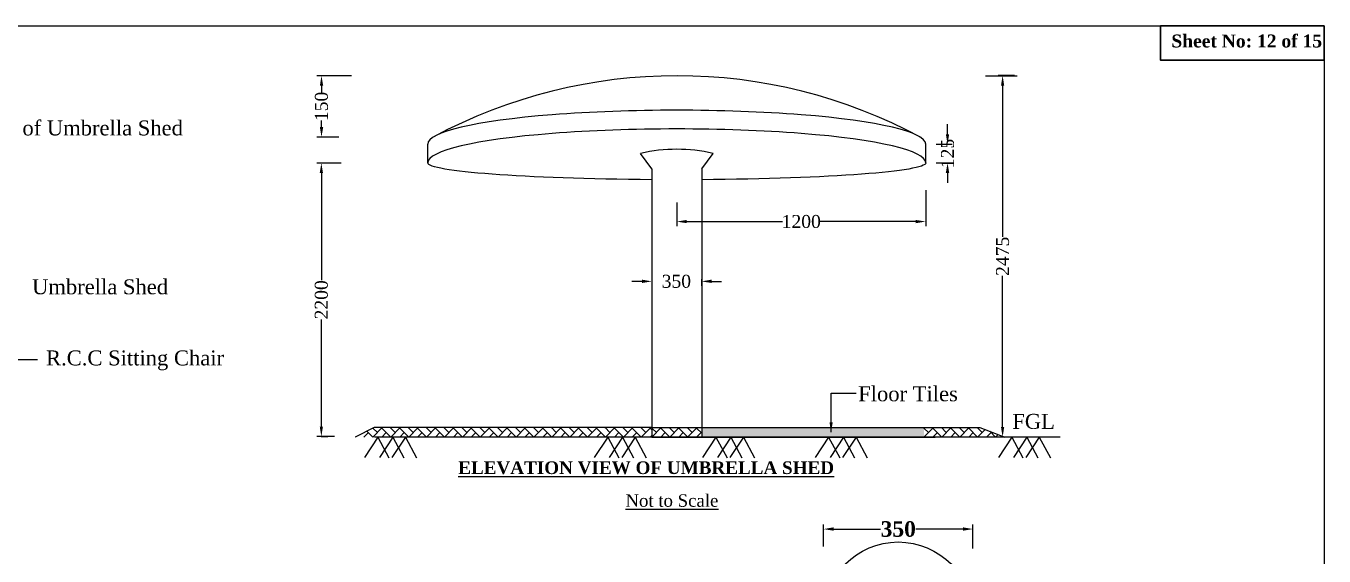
# Model space of a CAD drawing. Header units: metres. Extents: x -1354 to 3686, y -9962 to -7697.
# Drawn here: x 2947.9 to 3052.2, y -7758.9 to -7716.4 of the extents above; entities that cross this region are included whole.
import ezdxf

# ---------------------------------------------------------------- set-up
doc = ezdxf.new("R2010")
doc.units = ezdxf.units.M
doc.layers.add('sheet', color=1, linetype='Continuous', lineweight=15)
doc.styles.add('dim', font='isocp.shx')
doc.styles.get("Standard").update_dxf_attribs({"font": 'times.ttf'})
doc.dimstyles.get("Standard").update_dxf_attribs({"dimtxt": 0.5, "dimasz": 0.4075, "dimexe": 0.364, "dimexo": 0.219, "dimgap": 0.09, "dimtad": 0, "dimdec": 0, "dimlfac": 1000, "dimzin": 0, "dimdsep": 46, "dimtxsty": 'Standard', "dimcen": 0.09, "dimadec": 0, "dimazin": 0, "dimtfac": 1, "dimtdec": 0, "dimtofl": 0, "dimtmove": 0, "dimatfit": 3, "dimfxl": 1, "dimtolj": 1, "dimtzin": 0, "dimarcsym": 0})
doc.dimstyles.new('STANDARD$0', dxfattribs={"dimscale": 0, "dimtxt": 8, "dimasz": 8, "dimexe": 4, "dimexo": 0, "dimgap": 2, "dimtad": 1, "dimdec": 0, "dimzin": 0, "dimdsep": 46, "dimtxsty": 'dim', "dimblk": 'DOTSMALL', "dimcen": 1, "dimclrd": 6, "dimclre": 6, "dimclrt": 256, "dimadec": 0, "dimazin": 0, "dimtfac": 1, "dimtdec": 0, "dimtix": 1, "dimtofl": 0, "dimtmove": 1, "dimatfit": 3, "dimldrblk": 'DOTSMALL', "dimfxl": 6, "dimtolj": 1, "dimtzin": 0, "dimarcsym": 0})

# ---------------------------------------------------------------- blocks, each defined once
blk = doc.blocks.new('*D911')
at = {"layer": 'Defpoints', "color": 0, "lineweight": -3}
for p in [(2973.47, -7727.39), (2971.67, -7749.34), (2972.94, -7749.34)]:
    blk.add_point(p, dxfattribs=at)
at = {"layer": 'sheet', "color": 0, "lineweight": -2}
for p, q in [((2973.25, -7727.39), (2971.31, -7727.39)), ((2971.67, -7728.19), (2971.67, -7736.78)), ((2971.67, -7748.54), (2971.67, -7739.95)), ((2972.72, -7749.34), (2971.31, -7749.34))]:
    blk.add_line(p, q, dxfattribs=at)
at = {"layer": 'sheet', "color": 0, "lineweight": -3}
for points in [[(2971.54, -7728.19), (2971.8, -7728.19), (2971.67, -7727.39)], [(2971.54, -7748.54), (2971.8, -7748.54), (2971.67, -7749.34)]]:
    blk.add_solid(points, dxfattribs=at)
at = {"layer": 'sheet', "color": 0, "lineweight": -3, "insert": (2971.67, -7738.37), "char_height": 0.5, "attachment_point": 5, "rotation": 90}
blk.add_mtext('\\A1;{\\H2.083x;2200}', dxfattribs=at)
blk = doc.blocks.new('*D912')
at = {"layer": 'Defpoints', "color": 0, "lineweight": -3}
for p in [(3026.38, -7720.38), (3027.55, -7720.38), (3030.33, -7749.38)]:
    blk.add_point(p, dxfattribs=at)
at = {"layer": 'sheet', "color": 0, "lineweight": -2}
for p, q in [((3027.33, -7720.38), (3026.02, -7720.38)), ((3026.38, -7721.18), (3026.38, -7733.32)), ((3026.38, -7748.58), (3026.38, -7736.44)), ((3030.11, -7749.38), (3026.02, -7749.38))]:
    blk.add_line(p, q, dxfattribs=at)
at = {"layer": 'sheet', "color": 0, "lineweight": -3}
for points in [[(3026.25, -7721.18), (3026.51, -7721.18), (3026.38, -7720.38)], [(3026.25, -7748.58), (3026.51, -7748.58), (3026.38, -7749.38)]]:
    blk.add_solid(points, dxfattribs=at)
at = {"layer": 'sheet', "color": 0, "lineweight": -3, "insert": (3026.38, -7734.88), "char_height": 0.5, "attachment_point": 5, "rotation": 90}
blk.add_mtext('\\A1;{\\H2.083x;2475}', dxfattribs=at)
blk = doc.blocks.new('*D913')
at = {"layer": 'Defpoints', "color": 0, "lineweight": -3}
for p in [(3020.21, -7729.36), (3000.21, -7730.36), (3020.21, -7732.09)]:
    blk.add_point(p, dxfattribs=at)
at = {"layer": 'sheet', "color": 0, "lineweight": -2}
for p, q in [((3020.21, -7729.58), (3020.21, -7732.45)), ((3000.21, -7730.57), (3000.21, -7732.45)), ((3001.01, -7732.09), (3008.7, -7732.09)), ((3019.41, -7732.09), (3011.72, -7732.09))]:
    blk.add_line(p, q, dxfattribs=at)
at = {"layer": 'sheet', "color": 0, "lineweight": -3}
for points in [[(3001.01, -7731.96), (3001.01, -7732.22), (3000.21, -7732.09)], [(3019.41, -7731.96), (3019.41, -7732.22), (3020.21, -7732.09)]]:
    blk.add_solid(points, dxfattribs=at)
at = {"layer": 'sheet', "color": 0, "lineweight": -3, "insert": (3010.21, -7732.09), "char_height": 0.5, "attachment_point": 5}
blk.add_mtext('\\A1;{\\H2.083x;1200}', dxfattribs=at)
blk = doc.blocks.new('*D914')
at = {"layer": 'Defpoints', "color": 0, "lineweight": -3}
for p in [(3020.82, -7725.88), (3021.96, -7725.88), (3020.82, -7727.38)]:
    blk.add_point(p, dxfattribs=at)
at = {"layer": 'sheet', "color": 0, "lineweight": -2}
for p, q in [((3021.96, -7725.08), (3021.96, -7724.28)), ((3021.04, -7725.88), (3022.32, -7725.88)), ((3021.04, -7727.38), (3022.32, -7727.38)), ((3021.96, -7728.18), (3021.96, -7728.98))]:
    blk.add_line(p, q, dxfattribs=at)
at = {"layer": 'sheet', "color": 0, "lineweight": -3}
for points in [[(3021.82, -7725.08), (3022.09, -7725.08), (3021.96, -7725.88)], [(3021.82, -7728.18), (3022.09, -7728.18), (3021.96, -7727.38)]]:
    blk.add_solid(points, dxfattribs=at)
at = {"layer": 'sheet', "color": 0, "lineweight": -3, "insert": (3021.96, -7726.63), "char_height": 0.5, "attachment_point": 5, "rotation": 90}
blk.add_mtext('\\A1;{\\H2.083x;125}', dxfattribs=at)
blk = doc.blocks.new('*D915')
at = {"layer": 'Defpoints', "color": 0, "lineweight": -3}
for p in [(2998.21, -7736.5), (3002.21, -7736.5), (3002.21, -7736.89)]:
    blk.add_point(p, dxfattribs=at)
at = {"layer": 'sheet', "color": 0, "lineweight": -2}
for p, q in [((2997.41, -7736.89), (2996.61, -7736.89)), ((2998.21, -7736.72), (2998.21, -7737.25)), ((3002.21, -7736.72), (3002.21, -7737.25)), ((3003.01, -7736.89), (3003.81, -7736.89))]:
    blk.add_line(p, q, dxfattribs=at)
at = {"layer": 'sheet', "color": 0, "lineweight": -3}
for points in [[(2997.41, -7736.75), (2997.41, -7737.02), (2998.21, -7736.89)], [(3003.01, -7736.75), (3003.01, -7737.02), (3002.21, -7736.89)]]:
    blk.add_solid(points, dxfattribs=at)
at = {"layer": 'sheet', "color": 0, "lineweight": -3, "insert": (3000.18, -7736.89), "char_height": 0.5, "attachment_point": 5}
blk.add_mtext('\\A1;{\\H2.083x;350}', dxfattribs=at)
blk = doc.blocks.new('*D927')
at = {"layer": 'Defpoints', "color": 0, "lineweight": -3}
for p in [(3024, -7756.77), (3012, -7758.39), (3024, -7758.56)]:
    blk.add_point(p, dxfattribs=at)
at = {"layer": 'sheet', "color": 0, "lineweight": -2}
for p, q in [((3012, -7758.17), (3012, -7756.4)), ((3012.8, -7756.77), (3016.57, -7756.77)), ((3023.2, -7756.77), (3019.42, -7756.77)), ((3024, -7758.34), (3024, -7756.4))]:
    blk.add_line(p, q, dxfattribs=at)
at = {"layer": 'sheet', "color": 0, "lineweight": -3}
for points in [[(3012.8, -7756.63), (3012.8, -7756.9), (3012, -7756.77)], [(3023.2, -7756.63), (3023.2, -7756.9), (3024, -7756.77)]]:
    blk.add_solid(points, dxfattribs=at)
at = {"layer": 'sheet', "color": 0, "lineweight": -3, "insert": (3018, -7756.77), "char_height": 0.5, "attachment_point": 5}
blk.add_mtext('\\A1;{\\fTimes New Roman|b1|i0|c0|p18;\\H2.5x;350}', dxfattribs=at)
blk = doc.blocks.new('*D956')
at = {"layer": 'Defpoints', "color": 0, "lineweight": -3}
for p in [(2971.68, -7720.39), (2974.3, -7720.39), (2973.3, -7725.31)]:
    blk.add_point(p, dxfattribs=at)
at = {"layer": 'sheet', "color": 0, "lineweight": -2}
for p, q in [((2974.08, -7720.39), (2971.32, -7720.39)), ((2971.68, -7721.19), (2971.68, -7721.72)), ((2971.68, -7724.51), (2971.68, -7723.97)), ((2973.08, -7725.31), (2971.32, -7725.31))]:
    blk.add_line(p, q, dxfattribs=at)
at = {"layer": 'sheet', "color": 0, "lineweight": -3}
for points in [[(2971.55, -7721.19), (2971.82, -7721.19), (2971.68, -7720.39)], [(2971.55, -7724.51), (2971.82, -7724.51), (2971.68, -7725.31)]]:
    blk.add_solid(points, dxfattribs=at)
at = {"layer": 'sheet', "color": 0, "lineweight": -3, "insert": (2971.68, -7722.85), "char_height": 0.5, "attachment_point": 5, "rotation": 90}
blk.add_mtext('\\A1;{\\H2.08x;150}', dxfattribs=at)

msp = doc.modelspace()

# ---------------------------------------------------------------- hatches: boundary and pattern name
at = {"layer": 'sheet', "lineweight": -3}
h = msp.add_hatch(dxfattribs=at)
h.set_pattern_fill('AR-HBONE', color=0, scale=0.005, style=0)
h.set_pattern_definition([(45, (2974.37213, -7749.3806), (7e-17, 0.71842), [1.524, -0.508]), (135, (2974.73134, -7749.0214), (7e-17, 0.71842), [1.524, -0.508])])
h.paths.add_polyline_path([(2998.213559, -7748.623233), (2980.40658, -7748.623233), (2980.40658, -7749.380606), (2984.105001, -7749.380606), (2998.213559, -7749.380606)])
h.paths.add_polyline_path([(2980.40658, -7748.623233), (2975.90658, -7748.623233), (2975.90658, -7749.380606), (2975.940699, -7749.380606), (2980.40658, -7749.380606)])
h.paths.add_polyline_path([(2975.90658, -7748.623233), (2974.37213, -7749.380606), (2975.90658, -7749.380606)])
h.paths.add_polyline_path([(2991.418422, -7748.793819), (2991.418422, -7745.820311), (2992.989848, -7745.820311), (2992.989848, -7748.793819)], flags=9)
h = msp.add_hatch(dxfattribs=at)
h.set_pattern_fill('AR-HBONE', color=0, scale=0.005, style=0)
h.set_pattern_definition([(45, (-72068.6225, -79477.04206), (7e-17, 0.7184204897), [1.524, -0.508]), (135, (-72068.2633, -79476.68285), (7e-17, 0.7184204897), [1.524, -0.508])])
h.paths.add_polyline_path([(2993.934793, -7790.337148), (2975.934793, -7790.337148), (2975.934793, -7791.123366), (2993.934793, -7791.123366)])
h.paths.add_polyline_path([(2971.934793, -7790.337148), (2953.934793, -7790.337148), (2953.934793, -7791.123366), (2971.934793, -7791.123366)])
h.paths.add_polyline_path([(3002.213559, -7749.380606), (3020.062181, -7749.380606), (3020.062181, -7748.623233), (3002.213559, -7748.623233)])
h = msp.add_hatch(dxfattribs=at)
h.set_pattern_fill('AR-HBONE', color=0, scale=0.005, style=0)
h.set_pattern_definition([(45, (2998.21356, -7749.3806), (7e-17, 0.71842), [1.524, -0.508]), (135, (2998.57277, -7749.0214), (7e-17, 0.71842), [1.524, -0.508])])
h.paths.add_polyline_path([(2998.213559, -7749.380606), (3002.213559, -7749.380606), (3002.213559, -7748.623233), (2998.213559, -7748.623233)])
h = msp.add_hatch(dxfattribs=at)
h.set_pattern_fill('AR-HBONE', color=0, scale=0.005, style=0)
h.set_pattern_definition([(45, (3020.0622, -7749.3806), (7e-17, 0.71842), [1.524, -0.508]), (135, (3020.4214, -7749.0214), (7e-17, 0.71842), [1.524, -0.508])])
h.paths.add_polyline_path([(3024.562181, -7748.623233), (3020.062181, -7748.623233), (3020.062181, -7749.380606), (3026.569246, -7749.380606)])

# ---------------------------------------------------------------- linework, layer by layer
msp.add_lwpolyline([(3052.193266, -7836.209862), (2879.478321, -7836.209862), (2879.478321, -7716.392574), (3052.193266, -7716.392574)], close=True)
at = {"color": 7, "lineweight": 30, "ltscale": 0.18}
msp.add_lwpolyline([(3052.193266, -7716.392574), (3039.066568, -7716.392574), (3039.066568, -7719.14626), (3052.193266, -7719.14626)], close=True, dxfattribs=at)
at = {"layer": 'sheet', "color": 0, "lineweight": -3}
for p, q in [((3024.993308, -7720.380606), (3027.548722, -7720.380606)), ((2980.211369, -7727.380606), (2980.211369, -7725.880606)), ((2998.213559, -7727.868605), (2997.303963, -7726.622048)), ((3002.213559, -7727.868605), (3003.123154, -7726.622048)), ((3020.213494, -7727.384061), (3020.213494, -7725.884061)), ((2998.213559, -7727.868605), (2998.213559, -7746.87704)), ((3002.213559, -7727.868605), (3002.213559, -7746.87704)), ((2998.213559, -7746.87704), (2998.213559, -7749.380606)), ((3002.213559, -7746.87704), (3002.213559, -7749.380606)), ((3031.009341, -7749.380606), (2984.105001, -7749.380606)), ((2998.213559, -7749.380606), (3002.213559, -7749.380606)), ((3002.213559, -7749.380606), (3020.960859, -7749.380606))]:
    msp.add_line(p, q, dxfattribs=at)
for points in [[(2928.248124, -7757.438939), (2945.844136, -7743.157633), (2948.86329, -7743.157633)], [(2972.716006, -7749.33917), (2971.67003, -7749.380606)], [(2998.213559, -7748.623233), (2975.90658, -7748.623233), (2974.37213, -7749.380606)], [(2976.217406, -7749.380606), (2975.139101, -7751.012067)], [(2984.105001, -7749.380606), (2975.940699, -7749.380606)], [(2976.217406, -7749.380606), (2977.102325, -7751.058213)], [(2977.411294, -7749.380606), (2976.332988, -7751.012067)], [(2978.419218, -7749.380606), (2977.340913, -7751.012067)], [(2977.411294, -7749.380606), (2978.296212, -7751.058213)], [(2978.419218, -7749.380606), (2979.304137, -7751.058213)], [(2994.664054, -7749.380606), (2993.585748, -7751.012067)], [(2994.664054, -7749.380606), (2995.548972, -7751.058213)], [(2995.857941, -7749.380606), (2994.779636, -7751.012067)], [(2996.865866, -7749.380606), (2995.787561, -7751.012067)], [(2995.857941, -7749.380606), (2996.74286, -7751.058213)], [(2996.865866, -7749.380606), (2997.750784, -7751.058213)], [(2998.213559, -7748.623233), (3024.562181, -7748.623233), (3026.569246, -7749.380606)], [(3003.362058, -7749.380606), (3002.283753, -7751.012067)], [(3003.362058, -7749.380606), (3004.246977, -7751.058213)], [(3004.555945, -7749.380606), (3003.47764, -7751.012067)], [(3005.56387, -7749.380606), (3004.485565, -7751.012067)], [(3004.555945, -7749.380606), (3005.440864, -7751.058213)], [(3005.56387, -7749.380606), (3006.448789, -7751.058213)], [(3012.409978, -7749.380606), (3011.331672, -7751.012067)], [(3012.409978, -7749.380606), (3013.294896, -7751.058213)], [(3013.603865, -7749.380606), (3012.52556, -7751.012067)], [(3014.61179, -7749.380606), (3013.533484, -7751.012067)], [(3013.603865, -7749.380606), (3014.488784, -7751.058213)], [(3014.61179, -7749.380606), (3015.496708, -7751.058213)], [(3027.127084, -7749.380606), (3026.048778, -7751.012067)], [(3027.127084, -7749.380606), (3028.012002, -7751.058213)], [(3028.320971, -7749.380606), (3027.242666, -7751.012067)], [(3029.328896, -7749.380606), (3028.25059, -7751.012067)], [(3028.320971, -7749.380606), (3029.20589, -7751.058213)], [(3029.328896, -7749.380606), (3030.213814, -7751.058213)]]:
    msp.add_lwpolyline(points, dxfattribs=at)
msp.add_circle((3017.995986, -7763.806271), 6, dxfattribs=at)
for centre, radius, start, end in [((3000.207921, -7761.705773), 41.315955, 61.69672556, 118.23822985), ((3000.213559, -7739.12622), 12.838227, 76.90094108, 103.09905892)]:
    msp.add_arc(centre, radius, start, end, dxfattribs=at)
for centre in [(3000.211369, -7725.880606), (3000.213559, -7727.380606)]:
    msp.add_ellipse(centre, major_axis=(-20, 0), ratio=0.1362306516, start_param=3.1415926536, end_param=6.2831853072, dxfattribs=at)
at = {"layer": 'sheet', "color": 0, "lineweight": -3, "extrusion": (0, 0, -1)}
for start_param, end_param in [(4.8125564015, 6.2831853072), (3.1415926536, 4.6122215592)]:
    msp.add_ellipse((3000.213559, -7727.380606), major_axis=(-20, 0), ratio=0.0677979597, start_param=start_param, end_param=end_param, dxfattribs=at)

# ---------------------------------------------------------------- texts
at = {"color": 7, "lineweight": 30, "ltscale": 0.18, "insert": (3039.932641, -7717.078043), "char_height": 1.03765426, "width": 37.27220398, "attachment_point": 1}
msp.add_mtext('{\\fTimes New Roman|b1|i0|c0|p18;Sheet No: 12 of 15}', dxfattribs=at)
at = {"layer": 'sheet', "color": 0, "lineweight": -3, "char_height": 1.2, "attachment_point": 1}
for s, insert in [('Boundary of Umbrella Shed ', (2940.063574, -7723.97611)), ('Umbrella Shed', (2948.438332, -7736.725135)), ('R.C.C Sitting Chair', (2949.557841, -7742.433386)), ('Floor Tiles', (3014.780944, -7745.311907)), ('FGL\\P ', (3027.157777, -7747.526722))]:
    msp.add_mtext(s, dxfattribs=dict(at, insert=insert))
at = {"layer": 'sheet', "color": 0, "lineweight": -3, "attachment_point": 1}
for s, insert, char_height, width in [('{\\fTahoma|b0|i0|c0|p34;\\P\\fTimes New Roman|b1|i0|c0|p18;\\H0.9071x;\\LELEVATION VIEW OF UMBRELLA SHED}', (2982.66204, -7749.467286), 1.12, 5694.66848672), ('{\\fTahoma|b0|i0|c0|p34;\\P\\fTimes New Roman|b0|i0|c0|p18;\\H0.5183x;   \\H0.8334x;   \\L Not to Scale}', (2993.218737, -7750.119563), 2.31516731, 8542.00273008)]:
    msp.add_mtext(s, dxfattribs=dict(at, insert=insert, char_height=char_height, width=width))

# ---------------------------------------------------------------- dimensions: what is measured, and where the dimension line sits
at = {"layer": 'sheet', "color": 0, "lineweight": -3}
for base, p1, p2, text, override, picture, middle in [((2971.682728, -7720.389825), (2973.298368, -7725.306915), (2974.296053, -7720.389825), '{\\H2.08x;150}', {"dimscale": 1, "dimtxt": 0.5, "dimasz": 0.8, "dimexe": 0.364, "dimexo": 0.219, "dimgap": 0.09, "dimtad": 0, "dimlfac": 1000, "dimtxsty": 'Standard', "dimcen": 0.09, "dimclrd": 0, "dimclre": 0, "dimclrt": 0, "dimtix": 0, "dimtmove": 0, "dimfxl": 0.12}, '*D956', (2971.682728, -7722.84837)), ((3026.381406, -7720.380606), (3030.328515, -7749.380606), (3027.548722, -7720.380606), '{\\H2.083x;2475}', {"dimscale": 1, "dimtxt": 0.5, "dimasz": 0.8, "dimexe": 0.364, "dimexo": 0.219, "dimgap": 0.09, "dimtad": 0, "dimlfac": 1000, "dimlunit": 2, "dimtxsty": 'Standard', "dimcen": 0.09, "dimclrd": 0, "dimclre": 0, "dimclrt": 0, "dimtix": 0, "dimtmove": 0, "dimfxl": 0.12}, '*D912', (3026.381406, -7734.880606)), ((2971.67003, -7749.33917), (2973.47389, -7727.393031), (2972.935006, -7749.33917), '{\\H2.083x;2200}', {"dimscale": 1, "dimtxt": 0.5, "dimasz": 0.8, "dimexe": 0.364, "dimexo": 0.219, "dimgap": 0.09, "dimtad": 0, "dimlfac": 1000, "dimlunit": 2, "dimtxsty": 'Standard', "dimcen": 0.09, "dimclrd": 0, "dimclre": 0, "dimclrt": 0, "dimtix": 0, "dimtmove": 0, "dimfxl": 0.12}, '*D911', (2971.67003, -7738.366101))]:
    dim = msp.add_linear_dim(base=base, p1=p1, p2=p2, angle=90, text=text, dimstyle='STANDARD$0', override=override, dxfattribs=at)
    dim.commit()
    dim.dimension.update_dxf_attribs({"geometry": picture, "text_midpoint": middle})
dim = msp.add_linear_dim(base=(3021.956079, -7725.884061), p1=(3020.81775, -7727.384061), p2=(3020.81775, -7725.884061), angle=90, text='{\\H2.083x;125}', dimstyle='STANDARD$0', override={"dimscale": 1, "dimtxt": 0.5, "dimasz": 0.8, "dimexe": 0.364, "dimexo": 0.219, "dimgap": 0.09, "dimtad": 0, "dimlfac": 1000, "dimlunit": 2, "dimtxsty": 'Standard', "dimcen": 0.09, "dimclrd": 0, "dimclre": 0, "dimclrt": 0, "dimtix": 0, "dimtmove": 0, "dimfxl": 0.12}, dxfattribs=at)
dim.commit()
dim.dimension.update_dxf_attribs({"geometry": '*D914', "text_midpoint": (3021.956079, -7726.634061), "dimtype": 160})
for base, p1, p2, text, picture, middle in [((3020.213494, -7732.089666), (3000.213559, -7730.355028), (3020.213494, -7729.364778), '{\\H2.083x;1200}', '*D913', (3010.213526, -7732.089666)), ((3023.995986, -7756.766903), (3011.995986, -7758.390362), (3023.995986, -7758.557536), '{\\fTimes New Roman|b1|i0|c0|p18;\\H2.5x;350}', '*D927', (3017.995986, -7756.766903))]:
    dim = msp.add_linear_dim(base=base, p1=p1, p2=p2, text=text, dimstyle='STANDARD$0', override={"dimscale": 1, "dimtxt": 0.5, "dimasz": 0.8, "dimexe": 0.364, "dimexo": 0.219, "dimgap": 0.09, "dimtad": 0, "dimlfac": 1000, "dimlunit": 2, "dimtxsty": 'Standard', "dimcen": 0.09, "dimclrd": 0, "dimclre": 0, "dimclrt": 0, "dimtix": 0, "dimtmove": 0, "dimfxl": 0.12}, dxfattribs=at)
    dim.commit()
    dim.dimension.update_dxf_attribs({"geometry": picture, "text_midpoint": middle})
dim = msp.add_linear_dim(base=(3002.213559, -7736.88788), p1=(2998.213559, -7736.496194), p2=(3002.213559, -7736.496194), text='{\\H2.083x;350}', dimstyle='STANDARD$0', override={"dimscale": 1, "dimtxt": 0.5, "dimasz": 0.8, "dimexe": 0.364, "dimexo": 0.219, "dimgap": 0.09, "dimtad": 0, "dimlfac": 1000, "dimlunit": 2, "dimtxsty": 'Standard', "dimcen": 0.09, "dimclrd": 0, "dimclre": 0, "dimclrt": 0, "dimtix": 0, "dimtmove": 0, "dimfxl": 0.12}, dxfattribs=at)
dim.commit()
dim.dimension.update_dxf_attribs({"geometry": '*D915', "text_midpoint": (3000.184163, -7736.88788), "dimtype": 160})

# ---------------------------------------------------------------- leaders
msp.add_leader([(3012.606052, -7748.990578), (3012.606052, -7745.873467), (3014.631724, -7745.873467)], dimstyle='Standard', override={"dimasz": 0.8, "dimfxl": 0.12}, dxfattribs=at)

doc.saveas('drawing.dxf')
